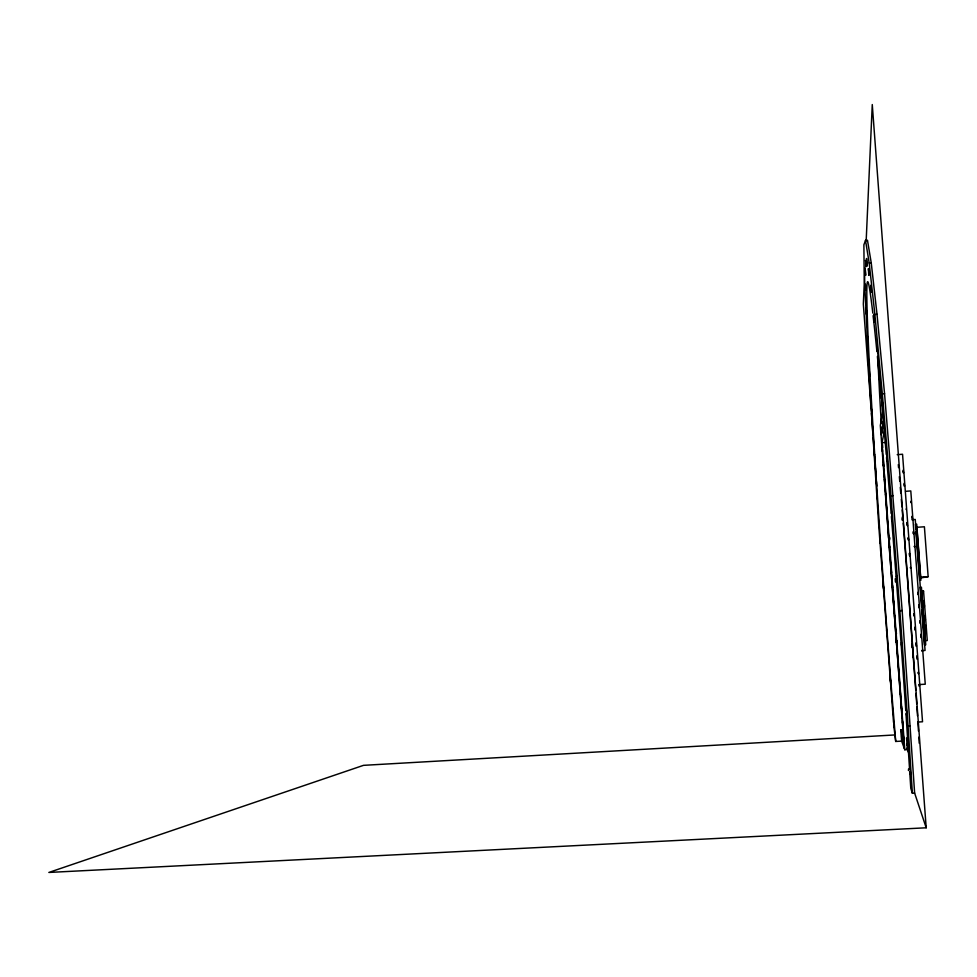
<?xml version="1.0" encoding="UTF-8"?>
<svg xmlns="http://www.w3.org/2000/svg" width="977" height="977" viewBox="0 0 977 977"><rect width="100%" height="100%" fill="white"/><g stroke="black" fill="none" stroke-linecap="round" stroke-linejoin="round"><path stroke-width="1.47" d="M892.575 587.788L892.355 585.113L892.489 587.275M893.479 600.501L893.699 603.175L893.613 602.455M896.532 576.479L896.544 575.868L897.191 584.722L896.617 578.115M896.349 639.776L896.422 640.936M901.441 642.597L902.113 650.938L901.527 644.185M906.192 509.53L906.167 508.907M901.576 709.107L901.356 706.383L901.38 707.043M925.134 619.723L924.828 615.681L925.085 619.931M864.767 272.265L863.338 304.03L871.093 408.716M866.172 240.867L872.266 104.551L926.196 827.788L48.85 872.449L363.493 765.345L895.225 734.924M924.816 619.845L924.731 619.137M895.213 578.787L895.445 582.011M908.439 770.535L908.573 768.923M882.658 412.062L880.326 425.496L904.287 748.345M908.219 742.007L906.558 737.953L907.425 749.603L904.787 749.75L882.011 442.74L884.637 429.807M926.196 827.788L914.631 793.104L902.15 610.54L884.551 393.658L877.016 314.276L871.228 262.776L867.466 240.232L865.512 240.415L863.888 244.8L864.144 272.29L869.298 378.783L878.824 526.627L893.54 722.491M916.829 527.311L924.401 526.774L928.15 576.662L920.053 578.066M921.226 591.415L923.558 591.134L927.271 640.533L925.329 640.656L921.629 591.268L923.558 591.134M865.512 240.415L869.176 262.96L871.228 262.776M869.176 262.96L874.879 314.46L877.016 314.276M874.879 314.46L882.329 393.829L884.551 393.658M882.011 442.74L886.359 442.41M897.216 454.647L902.553 454.244L922.532 721.771L918.502 722.003M905.545 491.321L910.796 490.93L925.256 684.205L918.661 684.596M882.329 393.829L890.951 495.779L893.222 495.608M911.859 519.715L915.254 519.471L925.06 650.45L921.653 650.658M928.15 576.662L920.566 577.175L916.951 528.826M890.951 495.779L899.854 610.686L902.15 610.54M899.854 610.686L908.06 726.07L910.356 725.935M904.787 749.75L901.649 741.116L900.721 729.856L903.2 729.709L902.455 720.696M893.784 725.459L895.714 741.458L901.649 741.116M909.721 771.842L910.784 788.305L912.371 793.226L914.631 793.104M924.022 602.565L924.425 606.412L924.022 600.904M923.79 606.351L923.729 603.42M925.097 618.172L925.207 619.968L925.085 615.84M925.695 625.268L925.976 629.982M926.025 629.188L926.086 630.018L925.817 629.115M900.721 729.856L903.42 736.805M906.888 748.199L909.013 753.755M866.159 308.097L866.44 311.028M907.144 522.512L907.303 524.075M883.672 419.231L883.684 419.976M923.753 600.843L924.157 606.497L923.741 601.979M925.109 619.626L924.743 615.766M891.622 512.143L892.282 520.936L891.867 516.723M885.797 496.902L885.614 494.203L885.638 494.985M873.939 448.687L874.415 455.087L874.256 453.682M888.997 540.696C888.887 537.338 889.436 545.85 889.009 540.366M900.452 694.342L900.269 691.692L900.293 692.351M908.378 748.138L908.231 745.671M887.043 635.685L886.627 630.214M890.633 682.825L890.523 680.273M911.053 502.105L911.15 502.837L911.077 501.152M914.521 546.827L914.411 546.058L914.435 546.9M918.844 604.885L919.039 607.889L918.978 606.277M903.249 470.022L903.371 471.39M922.312 651.024L922.203 650.181L922.215 650.951M904.226 483.224L904.433 486.314L904.213 483.945M910.588 568.064L910.479 567.271L910.503 568.113M914.973 627.124L915.18 630.177L914.948 627.698M902.235 517.102L902.418 520.314M919.406 686.257L919.296 685.378L919.32 686.135M912.982 656.556L913.104 657.509L913.019 655.726M906.509 714.053C907.34 721.979 905.948 702.878 906.18 709.62M886.872 511.521C887.128 513.633 886.481 506.855 886.872 510.69M910.259 772.306C911.089 780.428 909.734 761.572 909.941 767.922M907.413 745.219C907.682 747.881 907.23 741.604 907.303 743.766M923.912 600.904L924.205 604.055M896.385 633.499L896.312 632.791L896.373 634.134M895.824 631.46L895.738 630.727L895.933 632.901M896.471 641.62L896.544 642.316L896.52 641.669M903.249 725.984L903.163 725.215L903.236 726.509M902.614 723.749C902.846 726.302 902.443 720.159 902.516 722.308M869.567 375.693C869.97 379.748 869.286 369.233 869.249 371.077M877.138 497.391L877.297 498.832L876.833 493.006M880.167 541.783L880.314 543.285L879.862 537.448M883.306 584.295C882.805 579.434 884.161 594.737 883.33 585.907M894.102 725.923C894.651 731.688 893.65 717.887 893.857 722.711M898.303 464.6L898.559 467.629M899.341 476.691L899.744 481.221M900.269 487.254L900.794 493.3M901.319 499.332L901.966 506.88M912.323 517.407C911.859 512.791 912.701 522.145 912.225 517.529M917.916 592.245L918.05 594.663L917.879 593.063M925.024 617.769L924.889 616.597L924.999 618.539M903.285 471.598L903.456 473.112L903.236 470.767M907.218 524.197L907.389 525.773L907.132 522.756M909.575 555.693L909.428 553.214L909.66 555.632M913.983 613.629L914.13 616.072L914.057 614.448M918.49 673.764L918.307 672.054L918.38 673.641M902.198 717.692L888.752 541.014M883.526 421.844C883.135 417.619 883.88 426.351 883.477 422.113M877.957 356.385C878.689 365.948 877.957 350.914 877.712 352.514M882.988 424.763L883.123 426.131L882.903 423.395M882.793 425.801C882.402 421.661 883.123 430.198 882.744 426.057M882.549 427.071C882.17 422.968 882.878 431.443 882.5 427.328M895.714 741.458L890.792 680.651A331.215 6.583 85.8 0 1 868.809 352.587A331.215 6.583 85.8 0 1 872.803 313.092M924.718 618.514L924.804 619.589M882.316 428.329C881.926 424.287 882.658 432.603 882.268 428.585M870.971 289.302C871.85 299.634 870.483 279.019 870.825 287.238M881.681 431.675C881.315 427.67 882.011 435.925 881.633 431.919M868.675 271.35C867.735 261.262 869.542 282.719 868.602 272.62M881.486 432.738C881.12 428.756 881.804 436.963 881.437 432.982M881.156 433.409C880.79 429.489 881.498 437.525 881.12 433.641M882.378 450.226C882.011 446.269 882.719 454.354 882.329 450.434M889.571 539.255L889.449 537.167L889.522 538.571M887.934 525.944C888.252 529.925 887.812 522.805 887.885 525.223M896.19 634L895.836 633.096M896.91 641.376L897.045 642.781L896.984 641.437M896.129 633.951L896.263 635.343L896.08 633.279M895.897 633.145L896.019 635.148L895.946 633.817M895.64 633.597L895.775 634.965L895.701 633.633M865.732 264.046C866.367 272.339 865.634 258.587 865.512 260.566M865.561 286.603C864.73 277.444 866.343 296.837 865.512 287.69M866.379 312.005L866.66 314.936L866.257 310.234M871.704 411.024L871.435 408.679M871.631 411.635L871.899 414.566L871.521 409.974M902.235 509.909L903.041 520.265M903.273 523.22L915.767 690.409M890.523 681.616L890.218 676.963L890.389 680.016M923.9 603.639C924.376 609.05 923.668 598.925 923.876 603.188M924.987 615.815L925.378 619.943M915.754 528.85L915.425 524.307L916.707 524.222L920.908 580.204L919.613 580.289L915.986 531.879M921.616 606.973L920.139 587.275L921.433 587.189L925.744 644.783L924.45 644.869L921.836 610.002M871.423 413.271L872.998 434.509M873.218 437.549L873.89 446.648M874.452 454.232L874.903 460.301M875.465 467.898L875.917 473.955M876.479 481.551L876.809 486.094M915.974 693.389L916.719 703.831M916.927 706.811L917.513 715.872M888.557 538.205L884.881 482.54M908.818 748.211C909.05 752.4 908.512 743.79 908.732 747.991M907.889 745.842C908.121 749.97 907.572 741.494 907.804 745.634M886.798 455.27L887.36 461.51L886.713 452.827L886.713 453.56M903.774 738.502C903.994 742.3 903.456 734.24 903.688 738.307M903.395 741.641C903.627 745.634 903.09 737.452 903.322 741.445M894.749 616.963C894.969 620.981 894.553 613.947 894.639 616.218M889.155 539.145C889.412 543.236 888.862 535.127 889.107 539.231M888.997 540.147L888.826 538.156L888.85 538.864M889.473 546.607C889.705 550.686 889.192 542.601 889.424 546.68M902.528 739.345C902.308 735.412 902.833 743.485 902.601 739.54M883.501 465.321C883.77 469.729 883.196 461.083 883.452 465.516M901.747 737.269C901.539 733.409 902.027 741.287 901.82 737.452M920.163 622.105C920.383 626.843 919.821 617.317 920.041 622.068M913.507 533.149L913.556 533.967L913.336 531.598L913.397 533.259M908.402 538.791C908.659 543.737 908.06 533.93 908.317 538.889M902.369 518.64L902.467 520.24M884.087 470.425L884.686 479.512M908.06 726.07L912.371 793.226M905.972 713.454L909.538 768.838M917.891 721.942L918.465 731.065M918.844 737.134L919.223 743.216M881.303 423.554L879.996 401.132A331.435 8.17 85.7 0 1 877.92 359.841M882.524 444.474L882.695 447.454M883.281 457.321L883.684 464.368M873.108 315.705A331.215 6.583 85.8 0 1 876.894 351.427M877.395 356.495A331.215 6.583 85.8 0 1 881.364 398.579M881.657 401.791A331.215 6.583 85.8 0 1 886.273 454.488M886.53 457.48A331.215 6.583 85.8 0 1 891.171 513.609M891.403 516.503A331.215 6.583 85.8 0 1 896.227 578.237M896.459 581.303A331.215 6.583 85.8 0 1 905.777 710.462M877.615 352.929A331.435 8.17 85.7 0 1 877.493 350.255M891.232 569.933L891.439 572.803L891.232 569.933M896.104 639.398L896.3 642.097L896.104 639.398M896.801 642.377L896.666 641.156L896.801 642.377M896.874 645.944L897.081 648.826L896.874 645.944M897.301 642.842L897.167 641.608L897.301 642.842M897.997 661.185L898.217 664.067L897.997 661.185M899.133 676.438L899.353 679.308L899.133 676.438M902.882 724.543L903.09 727.279L902.882 724.543M912.103 644.112L912.371 647.788L912.103 644.112M916.133 642.976L916.377 646.261L916.133 642.976M917.11 655.946L917.354 659.243L917.11 655.946M921.018 634.342L921.262 637.578L921.018 634.342M925.317 619.699L925.207 618.771L925.292 619.687M866.538 258.551L867.051 265.915L866.538 258.551M865.158 268.199L865.646 275.184L865.158 268.199M874 314.252L874.549 322.166L874 314.252M882.048 398.152L882.61 406.334L882.048 398.152M867.417 336.051L867.869 342.512L867.417 336.051M883.171 421.942L883.367 424.836L883.171 421.942M881.975 428.366L882.17 431.162L881.975 428.366M881.804 429.282L881.999 432.054L881.804 429.282M884.515 479.243L884.698 481.942L884.515 479.243M889.265 537.655L889.436 540.22L889.265 537.655M890.132 554.948L890.316 557.635L890.132 554.948"/></g></svg>
